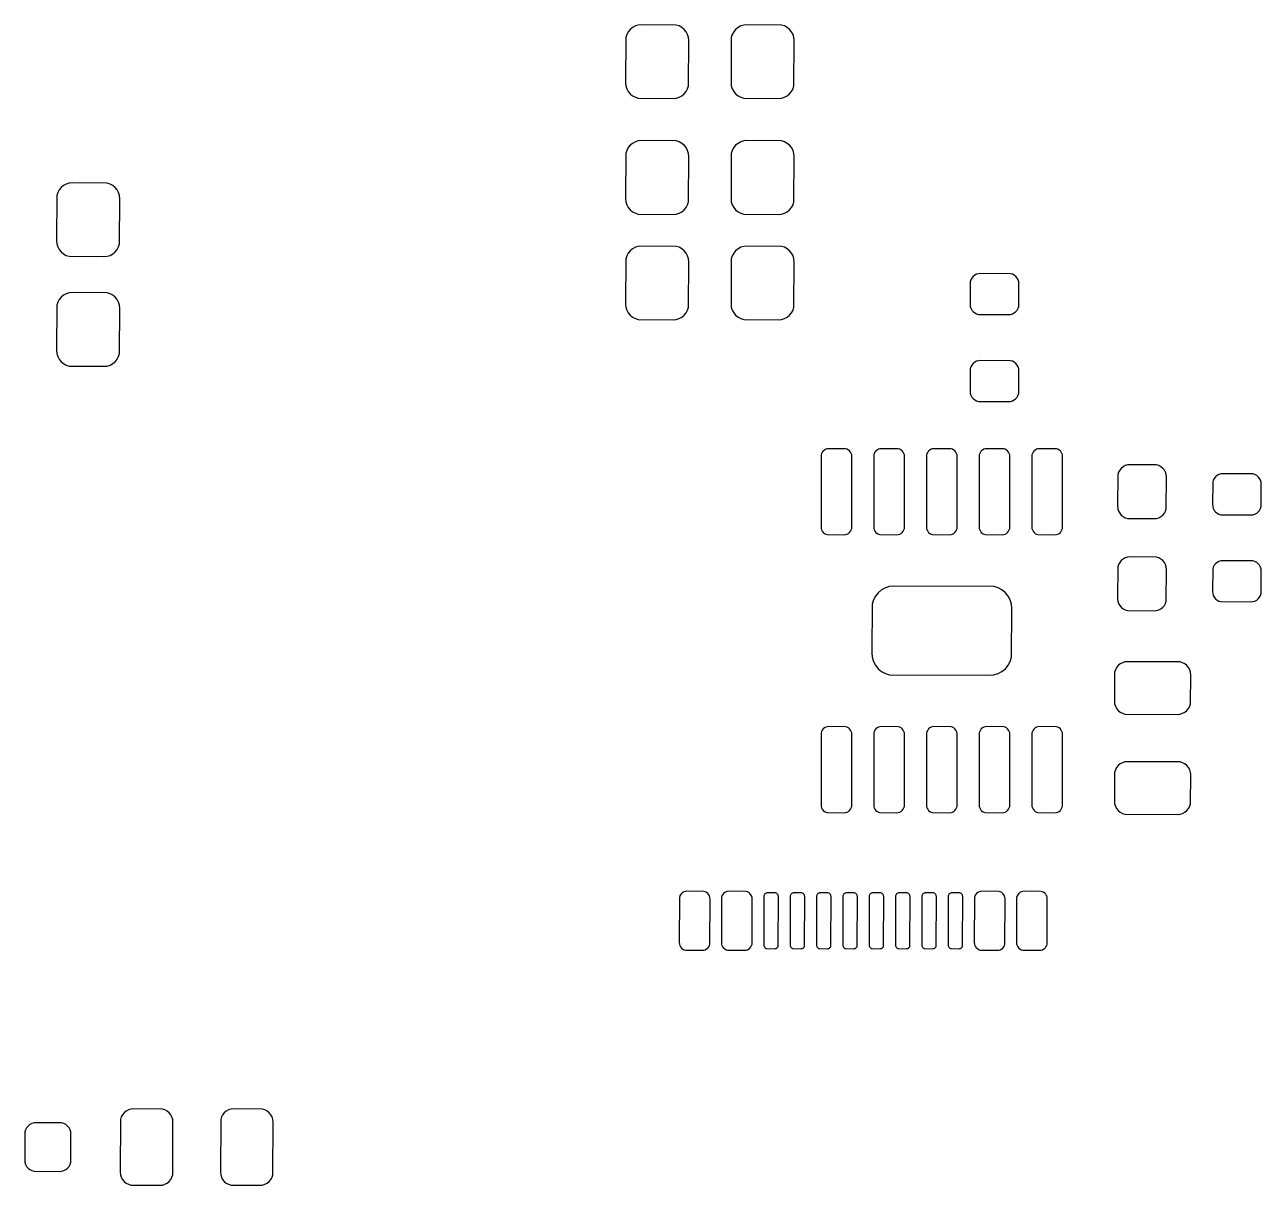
# Model space of a CAD drawing. Header units: millimetres. Extents: x 85.8 to 181.7, y 115.2 to 157.4.
# Drawn here: x 158.2 to 181.66, y 119.48 to 141.5 of the extents above; entities that cross this region are included whole.
import ezdxf

# ---------------------------------------------------------------- set-up
doc = ezdxf.new("R2010")
doc.units = ezdxf.units.MM
doc.layers.add('STENCIL', color=7, linetype='Continuous')

msp = doc.modelspace()

# ---------------------------------------------------------------- linework, layer by layer
at = {"layer": 'STENCIL'}
for points in [[(169.6, 140.4), (169.606, 140.341), (169.623, 140.285), (169.651, 140.233), (169.688, 140.188), (169.733, 140.151), (169.785, 140.123), (169.841, 140.106), (170.5, 140.1), (170.559, 140.106), (170.615, 140.123), (170.667, 140.151), (170.712, 140.188), (170.749, 140.233), (170.777, 140.285), (170.794, 140.341), (170.8, 141.2), (170.794, 141.259), (170.777, 141.315), (170.749, 141.367), (170.712, 141.412), (170.667, 141.449), (170.615, 141.477), (170.559, 141.494), (169.9, 141.5), (169.841, 141.494), (169.785, 141.477), (169.733, 141.449), (169.688, 141.412), (169.651, 141.367), (169.623, 141.315), (169.606, 141.259), (169.6, 140.4)], [(171.6, 140.4), (171.606, 140.341), (171.623, 140.285), (171.651, 140.233), (171.688, 140.188), (171.733, 140.151), (171.785, 140.123), (171.841, 140.106), (172.5, 140.1), (172.559, 140.106), (172.615, 140.123), (172.667, 140.151), (172.712, 140.188), (172.749, 140.233), (172.777, 140.285), (172.794, 140.341), (172.8, 141.2), (172.794, 141.259), (172.777, 141.315), (172.749, 141.367), (172.712, 141.412), (172.667, 141.449), (172.615, 141.477), (172.559, 141.494), (171.9, 141.5), (171.841, 141.494), (171.785, 141.477), (171.733, 141.449), (171.688, 141.412), (171.651, 141.367), (171.623, 141.315), (171.606, 141.259), (171.6, 140.4)], [(169.6, 138.2), (169.606, 138.141), (169.623, 138.085), (169.651, 138.033), (169.688, 137.988), (169.733, 137.951), (169.785, 137.923), (169.841, 137.906), (170.5, 137.9), (170.559, 137.906), (170.615, 137.923), (170.667, 137.951), (170.712, 137.988), (170.749, 138.033), (170.777, 138.085), (170.794, 138.141), (170.8, 139), (170.794, 139.059), (170.777, 139.115), (170.749, 139.167), (170.712, 139.212), (170.667, 139.249), (170.615, 139.277), (170.559, 139.294), (169.9, 139.3), (169.841, 139.294), (169.785, 139.277), (169.733, 139.249), (169.688, 139.212), (169.651, 139.167), (169.623, 139.115), (169.606, 139.059), (169.6, 138.2)], [(171.6, 138.2), (171.606, 138.141), (171.623, 138.085), (171.651, 138.033), (171.688, 137.988), (171.733, 137.951), (171.785, 137.923), (171.841, 137.906), (172.5, 137.9), (172.559, 137.906), (172.615, 137.923), (172.667, 137.951), (172.712, 137.988), (172.749, 138.033), (172.777, 138.085), (172.794, 138.141), (172.8, 139), (172.794, 139.059), (172.777, 139.115), (172.749, 139.167), (172.712, 139.212), (172.667, 139.249), (172.615, 139.277), (172.559, 139.294), (171.9, 139.3), (171.841, 139.294), (171.785, 139.277), (171.733, 139.249), (171.688, 139.212), (171.651, 139.167), (171.623, 139.115), (171.606, 139.059), (171.6, 138.2)], [(160, 138.2), (159.994, 138.259), (159.977, 138.315), (159.949, 138.367), (159.912, 138.412), (159.867, 138.449), (159.815, 138.477), (159.759, 138.494), (159.1, 138.5), (159.041, 138.494), (158.985, 138.477), (158.933, 138.449), (158.888, 138.412), (158.851, 138.367), (158.823, 138.315), (158.806, 138.259), (158.8, 137.4), (158.806, 137.341), (158.823, 137.285), (158.851, 137.233), (158.888, 137.188), (158.933, 137.151), (158.985, 137.123), (159.041, 137.106), (159.7, 137.1), (159.759, 137.106), (159.815, 137.123), (159.867, 137.151), (159.912, 137.188), (159.949, 137.233), (159.977, 137.285), (159.994, 137.341), (160, 138.2)], [(169.6, 136.2), (169.606, 136.141), (169.623, 136.085), (169.651, 136.033), (169.688, 135.988), (169.733, 135.951), (169.785, 135.923), (169.841, 135.906), (170.5, 135.9), (170.559, 135.906), (170.615, 135.923), (170.667, 135.951), (170.712, 135.988), (170.749, 136.033), (170.777, 136.085), (170.794, 136.141), (170.8, 137), (170.794, 137.059), (170.777, 137.115), (170.749, 137.167), (170.712, 137.212), (170.667, 137.249), (170.615, 137.277), (170.559, 137.294), (169.9, 137.3), (169.841, 137.294), (169.785, 137.277), (169.733, 137.249), (169.688, 137.212), (169.651, 137.167), (169.623, 137.115), (169.606, 137.059), (169.6, 136.2)], [(171.6, 136.2), (171.606, 136.141), (171.623, 136.085), (171.651, 136.033), (171.688, 135.988), (171.733, 135.951), (171.785, 135.923), (171.841, 135.906), (172.5, 135.9), (172.559, 135.906), (172.615, 135.923), (172.667, 135.951), (172.712, 135.988), (172.749, 136.033), (172.777, 136.085), (172.794, 136.141), (172.8, 137), (172.794, 137.059), (172.777, 137.115), (172.749, 137.167), (172.712, 137.212), (172.667, 137.249), (172.615, 137.277), (172.559, 137.294), (171.9, 137.3), (171.841, 137.294), (171.785, 137.277), (171.733, 137.249), (171.688, 137.212), (171.651, 137.167), (171.623, 137.115), (171.606, 137.059), (171.6, 136.2)], [(176.868, 135.998), (176.906, 136.001), (176.943, 136.012), (176.976, 136.03), (177.006, 136.055), (177.03, 136.084), (177.048, 136.118), (177.059, 136.155), (177.063, 136.582), (177.059, 136.62), (177.048, 136.657), (177.03, 136.691), (177.006, 136.72), (176.976, 136.745), (176.943, 136.763), (176.906, 136.774), (176.332, 136.777), (176.294, 136.774), (176.257, 136.763), (176.224, 136.745), (176.194, 136.72), (176.17, 136.691), (176.152, 136.657), (176.141, 136.62), (176.137, 136.193), (176.141, 136.155), (176.152, 136.118), (176.17, 136.084), (176.194, 136.055), (176.224, 136.03), (176.257, 136.012), (176.294, 136.001), (176.868, 135.998)], [(160, 136.117), (159.994, 136.176), (159.977, 136.232), (159.949, 136.284), (159.912, 136.329), (159.867, 136.367), (159.815, 136.394), (159.759, 136.411), (159.1, 136.417), (159.041, 136.411), (158.985, 136.394), (158.933, 136.367), (158.888, 136.329), (158.851, 136.284), (158.823, 136.232), (158.806, 136.176), (158.8, 135.317), (158.806, 135.259), (158.823, 135.202), (158.851, 135.15), (158.888, 135.105), (158.933, 135.068), (158.985, 135.04), (159.041, 135.023), (159.7, 135.017), (159.759, 135.023), (159.815, 135.04), (159.867, 135.068), (159.912, 135.105), (159.949, 135.15), (159.977, 135.202), (159.994, 135.259), (160, 136.117)], [(176.868, 134.348), (176.906, 134.351), (176.943, 134.362), (176.976, 134.38), (177.006, 134.405), (177.03, 134.434), (177.048, 134.468), (177.059, 134.505), (177.063, 134.932), (177.059, 134.97), (177.048, 135.007), (177.03, 135.041), (177.006, 135.07), (176.976, 135.095), (176.943, 135.113), (176.906, 135.124), (176.332, 135.127), (176.294, 135.124), (176.257, 135.113), (176.224, 135.095), (176.194, 135.07), (176.17, 135.041), (176.152, 135.007), (176.141, 134.97), (176.137, 134.543), (176.141, 134.505), (176.152, 134.468), (176.17, 134.434), (176.194, 134.405), (176.224, 134.38), (176.257, 134.362), (176.294, 134.351), (176.868, 134.348)], [(173.454, 133.454), (173.425, 133.451), (173.398, 133.443), (173.373, 133.429), (173.35, 133.411), (173.332, 133.389), (173.319, 133.364), (173.31, 133.336), (173.308, 131.967), (173.31, 131.939), (173.319, 131.911), (173.332, 131.886), (173.35, 131.864), (173.373, 131.846), (173.398, 131.832), (173.425, 131.824), (173.746, 131.821), (173.775, 131.824), (173.802, 131.832), (173.827, 131.846), (173.85, 131.864), (173.868, 131.886), (173.881, 131.911), (173.89, 131.939), (173.892, 133.308), (173.89, 133.336), (173.881, 133.364), (173.868, 133.389), (173.85, 133.411), (173.827, 133.429), (173.802, 133.443), (173.775, 133.451), (173.454, 133.454)], [(174.454, 133.454), (174.425, 133.451), (174.398, 133.443), (174.373, 133.429), (174.35, 133.411), (174.332, 133.389), (174.319, 133.364), (174.31, 133.336), (174.308, 131.967), (174.31, 131.939), (174.319, 131.911), (174.332, 131.886), (174.35, 131.864), (174.373, 131.846), (174.398, 131.832), (174.425, 131.824), (174.746, 131.821), (174.775, 131.824), (174.802, 131.832), (174.827, 131.846), (174.85, 131.864), (174.868, 131.886), (174.881, 131.911), (174.89, 131.939), (174.892, 133.308), (174.89, 133.336), (174.881, 133.364), (174.868, 133.389), (174.85, 133.411), (174.827, 133.429), (174.802, 133.443), (174.775, 133.451), (174.454, 133.454)], [(175.454, 133.454), (175.425, 133.451), (175.398, 133.443), (175.373, 133.429), (175.35, 133.411), (175.332, 133.389), (175.319, 133.364), (175.31, 133.336), (175.308, 131.967), (175.31, 131.939), (175.319, 131.911), (175.332, 131.886), (175.35, 131.864), (175.373, 131.846), (175.398, 131.832), (175.425, 131.824), (175.746, 131.821), (175.775, 131.824), (175.802, 131.832), (175.827, 131.846), (175.85, 131.864), (175.868, 131.886), (175.881, 131.911), (175.89, 131.939), (175.892, 133.308), (175.89, 133.336), (175.881, 133.364), (175.868, 133.389), (175.85, 133.411), (175.827, 133.429), (175.802, 133.443), (175.775, 133.451), (175.454, 133.454)], [(176.454, 133.454), (176.425, 133.451), (176.398, 133.443), (176.373, 133.429), (176.35, 133.411), (176.332, 133.389), (176.319, 133.364), (176.31, 133.336), (176.308, 131.967), (176.31, 131.939), (176.319, 131.911), (176.332, 131.886), (176.35, 131.864), (176.373, 131.846), (176.398, 131.832), (176.425, 131.824), (176.746, 131.821), (176.775, 131.824), (176.802, 131.832), (176.827, 131.846), (176.85, 131.864), (176.868, 131.886), (176.881, 131.911), (176.89, 131.939), (176.892, 133.308), (176.89, 133.336), (176.881, 133.364), (176.868, 133.389), (176.85, 133.411), (176.827, 133.429), (176.802, 133.443), (176.775, 133.451), (176.454, 133.454)], [(177.454, 133.454), (177.425, 133.451), (177.398, 133.443), (177.373, 133.429), (177.35, 133.411), (177.332, 133.389), (177.319, 133.364), (177.31, 133.336), (177.308, 131.967), (177.31, 131.939), (177.319, 131.911), (177.332, 131.886), (177.35, 131.864), (177.373, 131.846), (177.398, 131.832), (177.425, 131.824), (177.746, 131.821), (177.775, 131.824), (177.802, 131.832), (177.827, 131.846), (177.85, 131.864), (177.868, 131.886), (177.881, 131.911), (177.89, 131.939), (177.892, 133.308), (177.89, 133.336), (177.881, 133.364), (177.868, 133.389), (177.85, 133.411), (177.827, 133.429), (177.802, 133.443), (177.775, 133.451), (177.454, 133.454)], [(179.169, 133.149), (179.123, 133.145), (179.08, 133.132), (179.04, 133.11), (179.005, 133.081), (178.976, 133.046), (178.955, 133.006), (178.941, 132.963), (178.937, 132.357), (178.941, 132.312), (178.955, 132.269), (178.976, 132.229), (179.005, 132.194), (179.04, 132.165), (179.08, 132.143), (179.123, 132.13), (179.631, 132.126), (179.677, 132.13), (179.72, 132.143), (179.76, 132.165), (179.795, 132.194), (179.824, 132.229), (179.845, 132.269), (179.859, 132.312), (179.863, 132.918), (179.859, 132.963), (179.845, 133.006), (179.824, 133.046), (179.795, 133.081), (179.76, 133.11), (179.72, 133.132), (179.677, 133.145), (179.169, 133.149)], [(180.932, 132.977), (180.894, 132.974), (180.857, 132.963), (180.824, 132.945), (180.794, 132.92), (180.77, 132.891), (180.752, 132.857), (180.741, 132.82), (180.737, 132.393), (180.741, 132.355), (180.752, 132.318), (180.77, 132.284), (180.794, 132.255), (180.824, 132.23), (180.857, 132.212), (180.894, 132.201), (181.468, 132.198), (181.506, 132.201), (181.543, 132.212), (181.576, 132.23), (181.606, 132.255), (181.63, 132.284), (181.648, 132.318), (181.659, 132.355), (181.663, 132.782), (181.659, 132.82), (181.648, 132.857), (181.63, 132.891), (181.606, 132.92), (181.576, 132.945), (181.543, 132.963), (181.506, 132.974), (180.932, 132.977)], [(179.169, 131.399), (179.123, 131.395), (179.08, 131.382), (179.04, 131.36), (179.005, 131.331), (178.976, 131.296), (178.955, 131.256), (178.941, 131.213), (178.937, 130.607), (178.941, 130.562), (178.955, 130.519), (178.976, 130.479), (179.005, 130.444), (179.04, 130.415), (179.08, 130.393), (179.123, 130.38), (179.631, 130.376), (179.677, 130.38), (179.72, 130.393), (179.76, 130.415), (179.795, 130.444), (179.824, 130.479), (179.845, 130.519), (179.859, 130.562), (179.863, 131.168), (179.859, 131.213), (179.845, 131.256), (179.824, 131.296), (179.795, 131.331), (179.76, 131.36), (179.72, 131.382), (179.677, 131.395), (179.169, 131.399)], [(180.932, 131.327), (180.894, 131.324), (180.857, 131.313), (180.824, 131.295), (180.794, 131.27), (180.77, 131.241), (180.752, 131.207), (180.741, 131.17), (180.737, 130.743), (180.741, 130.705), (180.752, 130.668), (180.77, 130.634), (180.794, 130.605), (180.824, 130.58), (180.857, 130.562), (180.894, 130.551), (181.468, 130.548), (181.506, 130.551), (181.543, 130.562), (181.576, 130.58), (181.606, 130.605), (181.63, 130.634), (181.648, 130.668), (181.659, 130.705), (181.663, 131.132), (181.659, 131.17), (181.648, 131.207), (181.63, 131.241), (181.606, 131.27), (181.576, 131.295), (181.543, 131.313), (181.506, 131.324), (180.932, 131.327)], [(174.692, 130.845), (174.61, 130.837), (174.531, 130.813), (174.458, 130.774), (174.394, 130.721), (174.341, 130.657), (174.302, 130.584), (174.278, 130.505), (174.27, 129.577), (174.278, 129.495), (174.302, 129.416), (174.341, 129.343), (174.394, 129.279), (174.458, 129.226), (174.531, 129.187), (174.61, 129.163), (176.507, 129.155), (176.59, 129.163), (176.669, 129.187), (176.742, 129.226), (176.806, 129.279), (176.859, 129.343), (176.898, 129.416), (176.922, 129.495), (176.93, 130.423), (176.922, 130.505), (176.898, 130.584), (176.859, 130.657), (176.806, 130.721), (176.742, 130.774), (176.669, 130.813), (176.59, 130.837), (174.692, 130.845)], [(179.125, 129.412), (179.076, 129.408), (179.029, 129.393), (178.986, 129.37), (178.948, 129.339), (178.917, 129.301), (178.894, 129.258), (178.88, 129.211), (178.875, 128.662), (178.88, 128.614), (178.894, 128.567), (178.917, 128.524), (178.948, 128.486), (178.986, 128.455), (179.029, 128.432), (179.076, 128.417), (180.075, 128.412), (180.124, 128.417), (180.171, 128.432), (180.214, 128.455), (180.252, 128.486), (180.283, 128.524), (180.306, 128.567), (180.32, 128.614), (180.325, 129.162), (180.32, 129.211), (180.306, 129.258), (180.283, 129.301), (180.252, 129.339), (180.214, 129.37), (180.171, 129.393), (180.124, 129.408), (179.125, 129.412)], [(173.454, 128.179), (173.425, 128.176), (173.398, 128.168), (173.373, 128.154), (173.35, 128.136), (173.332, 128.114), (173.319, 128.089), (173.31, 128.061), (173.308, 126.692), (173.31, 126.664), (173.319, 126.636), (173.332, 126.611), (173.35, 126.589), (173.373, 126.571), (173.398, 126.557), (173.425, 126.549), (173.746, 126.546), (173.775, 126.549), (173.802, 126.557), (173.827, 126.571), (173.85, 126.589), (173.868, 126.611), (173.881, 126.636), (173.89, 126.664), (173.892, 128.033), (173.89, 128.061), (173.881, 128.089), (173.868, 128.114), (173.85, 128.136), (173.827, 128.154), (173.802, 128.168), (173.775, 128.176), (173.454, 128.179)], [(174.454, 128.179), (174.425, 128.176), (174.398, 128.168), (174.373, 128.154), (174.35, 128.136), (174.332, 128.114), (174.319, 128.089), (174.31, 128.061), (174.308, 126.692), (174.31, 126.664), (174.319, 126.636), (174.332, 126.611), (174.35, 126.589), (174.373, 126.571), (174.398, 126.557), (174.425, 126.549), (174.746, 126.546), (174.775, 126.549), (174.802, 126.557), (174.827, 126.571), (174.85, 126.589), (174.868, 126.611), (174.881, 126.636), (174.89, 126.664), (174.892, 128.033), (174.89, 128.061), (174.881, 128.089), (174.868, 128.114), (174.85, 128.136), (174.827, 128.154), (174.802, 128.168), (174.775, 128.176), (174.454, 128.179)], [(175.454, 128.179), (175.425, 128.176), (175.398, 128.168), (175.373, 128.154), (175.35, 128.136), (175.332, 128.114), (175.319, 128.089), (175.31, 128.061), (175.308, 126.692), (175.31, 126.664), (175.319, 126.636), (175.332, 126.611), (175.35, 126.589), (175.373, 126.571), (175.398, 126.557), (175.425, 126.549), (175.746, 126.546), (175.775, 126.549), (175.802, 126.557), (175.827, 126.571), (175.85, 126.589), (175.868, 126.611), (175.881, 126.636), (175.89, 126.664), (175.892, 128.033), (175.89, 128.061), (175.881, 128.089), (175.868, 128.114), (175.85, 128.136), (175.827, 128.154), (175.802, 128.168), (175.775, 128.176), (175.454, 128.179)], [(176.454, 128.179), (176.425, 128.176), (176.398, 128.168), (176.373, 128.154), (176.35, 128.136), (176.332, 128.114), (176.319, 128.089), (176.31, 128.061), (176.308, 126.692), (176.31, 126.664), (176.319, 126.636), (176.332, 126.611), (176.35, 126.589), (176.373, 126.571), (176.398, 126.557), (176.425, 126.549), (176.746, 126.546), (176.775, 126.549), (176.802, 126.557), (176.827, 126.571), (176.85, 126.589), (176.868, 126.611), (176.881, 126.636), (176.89, 126.664), (176.892, 128.033), (176.89, 128.061), (176.881, 128.089), (176.868, 128.114), (176.85, 128.136), (176.827, 128.154), (176.802, 128.168), (176.775, 128.176), (176.454, 128.179)], [(177.454, 128.179), (177.425, 128.176), (177.398, 128.168), (177.373, 128.154), (177.35, 128.136), (177.332, 128.114), (177.319, 128.089), (177.31, 128.061), (177.308, 126.692), (177.31, 126.664), (177.319, 126.636), (177.332, 126.611), (177.35, 126.589), (177.373, 126.571), (177.398, 126.557), (177.425, 126.549), (177.746, 126.546), (177.775, 126.549), (177.802, 126.557), (177.827, 126.571), (177.85, 126.589), (177.868, 126.611), (177.881, 126.636), (177.89, 126.664), (177.892, 128.033), (177.89, 128.061), (177.881, 128.089), (177.868, 128.114), (177.85, 128.136), (177.827, 128.154), (177.802, 128.168), (177.775, 128.176), (177.454, 128.179)], [(179.125, 127.513), (179.076, 127.508), (179.029, 127.493), (178.986, 127.47), (178.948, 127.439), (178.917, 127.401), (178.894, 127.358), (178.88, 127.311), (178.875, 126.763), (178.88, 126.714), (178.894, 126.667), (178.917, 126.624), (178.948, 126.586), (178.986, 126.555), (179.029, 126.532), (179.076, 126.517), (180.075, 126.513), (180.124, 126.517), (180.171, 126.532), (180.214, 126.555), (180.252, 126.586), (180.283, 126.624), (180.306, 126.667), (180.32, 126.714), (180.325, 127.263), (180.32, 127.311), (180.306, 127.358), (180.283, 127.401), (180.252, 127.439), (180.214, 127.47), (180.171, 127.493), (180.124, 127.508), (179.125, 127.513)], [(170.617, 124.081), (170.62, 124.052), (170.628, 124.025), (170.641, 124), (170.66, 123.977), (170.682, 123.959), (170.707, 123.946), (170.735, 123.937), (171.055, 123.935), (171.084, 123.937), (171.111, 123.946), (171.137, 123.959), (171.159, 123.977), (171.177, 124), (171.191, 124.025), (171.199, 124.052), (171.202, 124.909), (171.199, 124.938), (171.191, 124.965), (171.177, 124.99), (171.159, 125.013), (171.137, 125.031), (171.111, 125.044), (171.084, 125.053), (170.763, 125.055), (170.735, 125.053), (170.707, 125.044), (170.682, 125.031), (170.66, 125.013), (170.641, 124.99), (170.628, 124.965), (170.62, 124.938), (170.617, 124.081)], [(171.417, 124.081), (171.42, 124.052), (171.428, 124.025), (171.441, 124), (171.46, 123.977), (171.482, 123.959), (171.507, 123.946), (171.535, 123.937), (171.855, 123.935), (171.884, 123.937), (171.911, 123.946), (171.937, 123.959), (171.959, 123.977), (171.977, 124), (171.991, 124.025), (171.999, 124.052), (172.002, 124.909), (171.999, 124.938), (171.991, 124.965), (171.977, 124.99), (171.959, 125.013), (171.937, 125.031), (171.911, 125.044), (171.884, 125.053), (171.563, 125.055), (171.535, 125.053), (171.507, 125.044), (171.482, 125.031), (171.46, 125.013), (171.441, 124.99), (171.428, 124.965), (171.42, 124.938), (171.417, 124.081)], [(172.221, 124.034), (172.222, 124.021), (172.226, 124.008), (172.233, 123.996), (172.241, 123.985), (172.252, 123.977), (172.264, 123.97), (172.277, 123.966), (172.428, 123.965), (172.442, 123.966), (172.455, 123.97), (172.467, 123.977), (172.477, 123.985), (172.486, 123.996), (172.492, 124.008), (172.496, 124.021), (172.498, 124.956), (172.496, 124.969), (172.492, 124.982), (172.486, 124.994), (172.477, 125.005), (172.467, 125.013), (172.455, 125.02), (172.442, 125.024), (172.29, 125.025), (172.277, 125.024), (172.264, 125.02), (172.252, 125.013), (172.241, 125.005), (172.233, 124.994), (172.226, 124.982), (172.222, 124.969), (172.221, 124.034)], [(172.721, 124.034), (172.722, 124.021), (172.726, 124.008), (172.733, 123.996), (172.741, 123.985), (172.752, 123.977), (172.764, 123.97), (172.777, 123.966), (172.928, 123.965), (172.942, 123.966), (172.955, 123.97), (172.967, 123.977), (172.977, 123.985), (172.986, 123.996), (172.992, 124.008), (172.996, 124.021), (172.998, 124.956), (172.996, 124.969), (172.992, 124.982), (172.986, 124.994), (172.977, 125.005), (172.967, 125.013), (172.955, 125.02), (172.942, 125.024), (172.79, 125.025), (172.777, 125.024), (172.764, 125.02), (172.752, 125.013), (172.741, 125.005), (172.733, 124.994), (172.726, 124.982), (172.722, 124.969), (172.721, 124.034)], [(173.221, 124.034), (173.222, 124.021), (173.226, 124.008), (173.233, 123.996), (173.241, 123.985), (173.252, 123.977), (173.264, 123.97), (173.277, 123.966), (173.428, 123.965), (173.442, 123.966), (173.455, 123.97), (173.467, 123.977), (173.477, 123.985), (173.486, 123.996), (173.492, 124.008), (173.496, 124.021), (173.498, 124.956), (173.496, 124.969), (173.492, 124.982), (173.486, 124.994), (173.477, 125.005), (173.467, 125.013), (173.455, 125.02), (173.442, 125.024), (173.29, 125.025), (173.277, 125.024), (173.264, 125.02), (173.252, 125.013), (173.241, 125.005), (173.233, 124.994), (173.226, 124.982), (173.222, 124.969), (173.221, 124.034)], [(173.721, 124.034), (173.722, 124.021), (173.726, 124.008), (173.733, 123.996), (173.741, 123.985), (173.752, 123.977), (173.764, 123.97), (173.777, 123.966), (173.928, 123.965), (173.942, 123.966), (173.955, 123.97), (173.967, 123.977), (173.977, 123.985), (173.986, 123.996), (173.992, 124.008), (173.996, 124.021), (173.998, 124.956), (173.996, 124.969), (173.992, 124.982), (173.986, 124.994), (173.977, 125.005), (173.967, 125.013), (173.955, 125.02), (173.942, 125.024), (173.79, 125.025), (173.777, 125.024), (173.764, 125.02), (173.752, 125.013), (173.741, 125.005), (173.733, 124.994), (173.726, 124.982), (173.722, 124.969), (173.721, 124.034)], [(174.221, 124.034), (174.222, 124.021), (174.226, 124.008), (174.233, 123.996), (174.241, 123.985), (174.252, 123.977), (174.264, 123.97), (174.277, 123.966), (174.428, 123.965), (174.442, 123.966), (174.455, 123.97), (174.467, 123.977), (174.477, 123.985), (174.486, 123.996), (174.492, 124.008), (174.496, 124.021), (174.498, 124.956), (174.496, 124.969), (174.492, 124.982), (174.486, 124.994), (174.477, 125.005), (174.467, 125.013), (174.455, 125.02), (174.442, 125.024), (174.29, 125.025), (174.277, 125.024), (174.264, 125.02), (174.252, 125.013), (174.241, 125.005), (174.233, 124.994), (174.226, 124.982), (174.222, 124.969), (174.221, 124.034)], [(174.721, 124.034), (174.722, 124.021), (174.726, 124.008), (174.733, 123.996), (174.741, 123.985), (174.752, 123.977), (174.764, 123.97), (174.777, 123.966), (174.928, 123.965), (174.942, 123.966), (174.955, 123.97), (174.967, 123.977), (174.977, 123.985), (174.986, 123.996), (174.992, 124.008), (174.996, 124.021), (174.998, 124.956), (174.996, 124.969), (174.992, 124.982), (174.986, 124.994), (174.977, 125.005), (174.967, 125.013), (174.955, 125.02), (174.942, 125.024), (174.79, 125.025), (174.777, 125.024), (174.764, 125.02), (174.752, 125.013), (174.741, 125.005), (174.733, 124.994), (174.726, 124.982), (174.722, 124.969), (174.721, 124.034)], [(175.221, 124.034), (175.222, 124.021), (175.226, 124.008), (175.233, 123.996), (175.241, 123.985), (175.252, 123.977), (175.264, 123.97), (175.277, 123.966), (175.428, 123.965), (175.442, 123.966), (175.455, 123.97), (175.467, 123.977), (175.477, 123.985), (175.486, 123.996), (175.492, 124.008), (175.496, 124.021), (175.498, 124.956), (175.496, 124.969), (175.492, 124.982), (175.486, 124.994), (175.477, 125.005), (175.467, 125.013), (175.455, 125.02), (175.442, 125.024), (175.29, 125.025), (175.277, 125.024), (175.264, 125.02), (175.252, 125.013), (175.241, 125.005), (175.233, 124.994), (175.226, 124.982), (175.222, 124.969), (175.221, 124.034)], [(175.721, 124.034), (175.722, 124.021), (175.726, 124.008), (175.733, 123.996), (175.741, 123.985), (175.752, 123.977), (175.764, 123.97), (175.777, 123.966), (175.928, 123.965), (175.942, 123.966), (175.955, 123.97), (175.967, 123.977), (175.977, 123.985), (175.986, 123.996), (175.992, 124.008), (175.996, 124.021), (175.998, 124.956), (175.996, 124.969), (175.992, 124.982), (175.986, 124.994), (175.977, 125.005), (175.967, 125.013), (175.955, 125.02), (175.942, 125.024), (175.79, 125.025), (175.777, 125.024), (175.764, 125.02), (175.752, 125.013), (175.741, 125.005), (175.733, 124.994), (175.726, 124.982), (175.722, 124.969), (175.721, 124.034)], [(176.217, 124.081), (176.22, 124.052), (176.228, 124.025), (176.241, 124), (176.26, 123.977), (176.282, 123.959), (176.307, 123.946), (176.335, 123.937), (176.655, 123.935), (176.684, 123.937), (176.711, 123.946), (176.737, 123.959), (176.759, 123.977), (176.777, 124), (176.791, 124.025), (176.799, 124.052), (176.802, 124.909), (176.799, 124.938), (176.791, 124.965), (176.777, 124.99), (176.759, 125.013), (176.737, 125.031), (176.711, 125.044), (176.684, 125.053), (176.363, 125.055), (176.335, 125.053), (176.307, 125.044), (176.282, 125.031), (176.26, 125.013), (176.241, 124.99), (176.228, 124.965), (176.22, 124.938), (176.217, 124.081)], [(177.017, 124.081), (177.02, 124.052), (177.028, 124.025), (177.041, 124), (177.06, 123.977), (177.082, 123.959), (177.107, 123.946), (177.135, 123.937), (177.455, 123.935), (177.484, 123.937), (177.511, 123.946), (177.537, 123.959), (177.559, 123.977), (177.577, 124), (177.591, 124.025), (177.599, 124.052), (177.602, 124.909), (177.599, 124.938), (177.591, 124.965), (177.577, 124.99), (177.559, 125.013), (177.537, 125.031), (177.511, 125.044), (177.484, 125.053), (177.163, 125.055), (177.135, 125.053), (177.107, 125.044), (177.082, 125.031), (177.06, 125.013), (177.041, 124.99), (177.028, 124.965), (177.02, 124.938), (177.017, 124.081)], [(160.01, 119.725), (160.015, 119.676), (160.029, 119.629), (160.052, 119.586), (160.083, 119.548), (160.121, 119.517), (160.164, 119.494), (160.211, 119.48), (160.76, 119.475), (160.809, 119.48), (160.856, 119.494), (160.899, 119.517), (160.937, 119.548), (160.968, 119.586), (160.991, 119.629), (161.005, 119.676), (161.01, 120.675), (161.005, 120.724), (160.991, 120.771), (160.968, 120.814), (160.937, 120.852), (160.899, 120.883), (160.856, 120.906), (160.809, 120.92), (160.26, 120.925), (160.211, 120.92), (160.164, 120.906), (160.121, 120.883), (160.083, 120.852), (160.052, 120.814), (160.029, 120.771), (160.015, 120.724), (160.01, 119.725)], [(161.91, 119.725), (161.915, 119.676), (161.929, 119.629), (161.952, 119.586), (161.983, 119.548), (162.021, 119.517), (162.064, 119.494), (162.111, 119.48), (162.66, 119.475), (162.709, 119.48), (162.756, 119.494), (162.799, 119.517), (162.837, 119.548), (162.868, 119.586), (162.891, 119.629), (162.905, 119.676), (162.91, 120.675), (162.905, 120.724), (162.891, 120.771), (162.868, 120.814), (162.837, 120.852), (162.799, 120.883), (162.756, 120.906), (162.709, 120.92), (162.16, 120.925), (162.111, 120.92), (162.064, 120.906), (162.021, 120.883), (161.983, 120.852), (161.952, 120.814), (161.929, 120.771), (161.915, 120.724), (161.91, 119.725)], [(159.074, 120.444), (159.069, 120.486), (159.057, 120.528), (159.037, 120.566), (159.009, 120.599), (158.976, 120.626), (158.938, 120.646), (158.897, 120.659), (158.416, 120.663), (158.373, 120.659), (158.332, 120.646), (158.294, 120.626), (158.261, 120.599), (158.233, 120.566), (158.213, 120.528), (158.201, 120.486), (158.196, 119.956), (158.201, 119.914), (158.213, 119.872), (158.233, 119.834), (158.261, 119.801), (158.294, 119.774), (158.332, 119.754), (158.373, 119.741), (158.854, 119.737), (158.897, 119.741), (158.938, 119.754), (158.976, 119.774), (159.009, 119.801), (159.037, 119.834), (159.057, 119.872), (159.069, 119.914), (159.074, 120.444)]]:
    msp.add_lwpolyline(points, close=True, dxfattribs=at)

doc.saveas('drawing.dxf')
